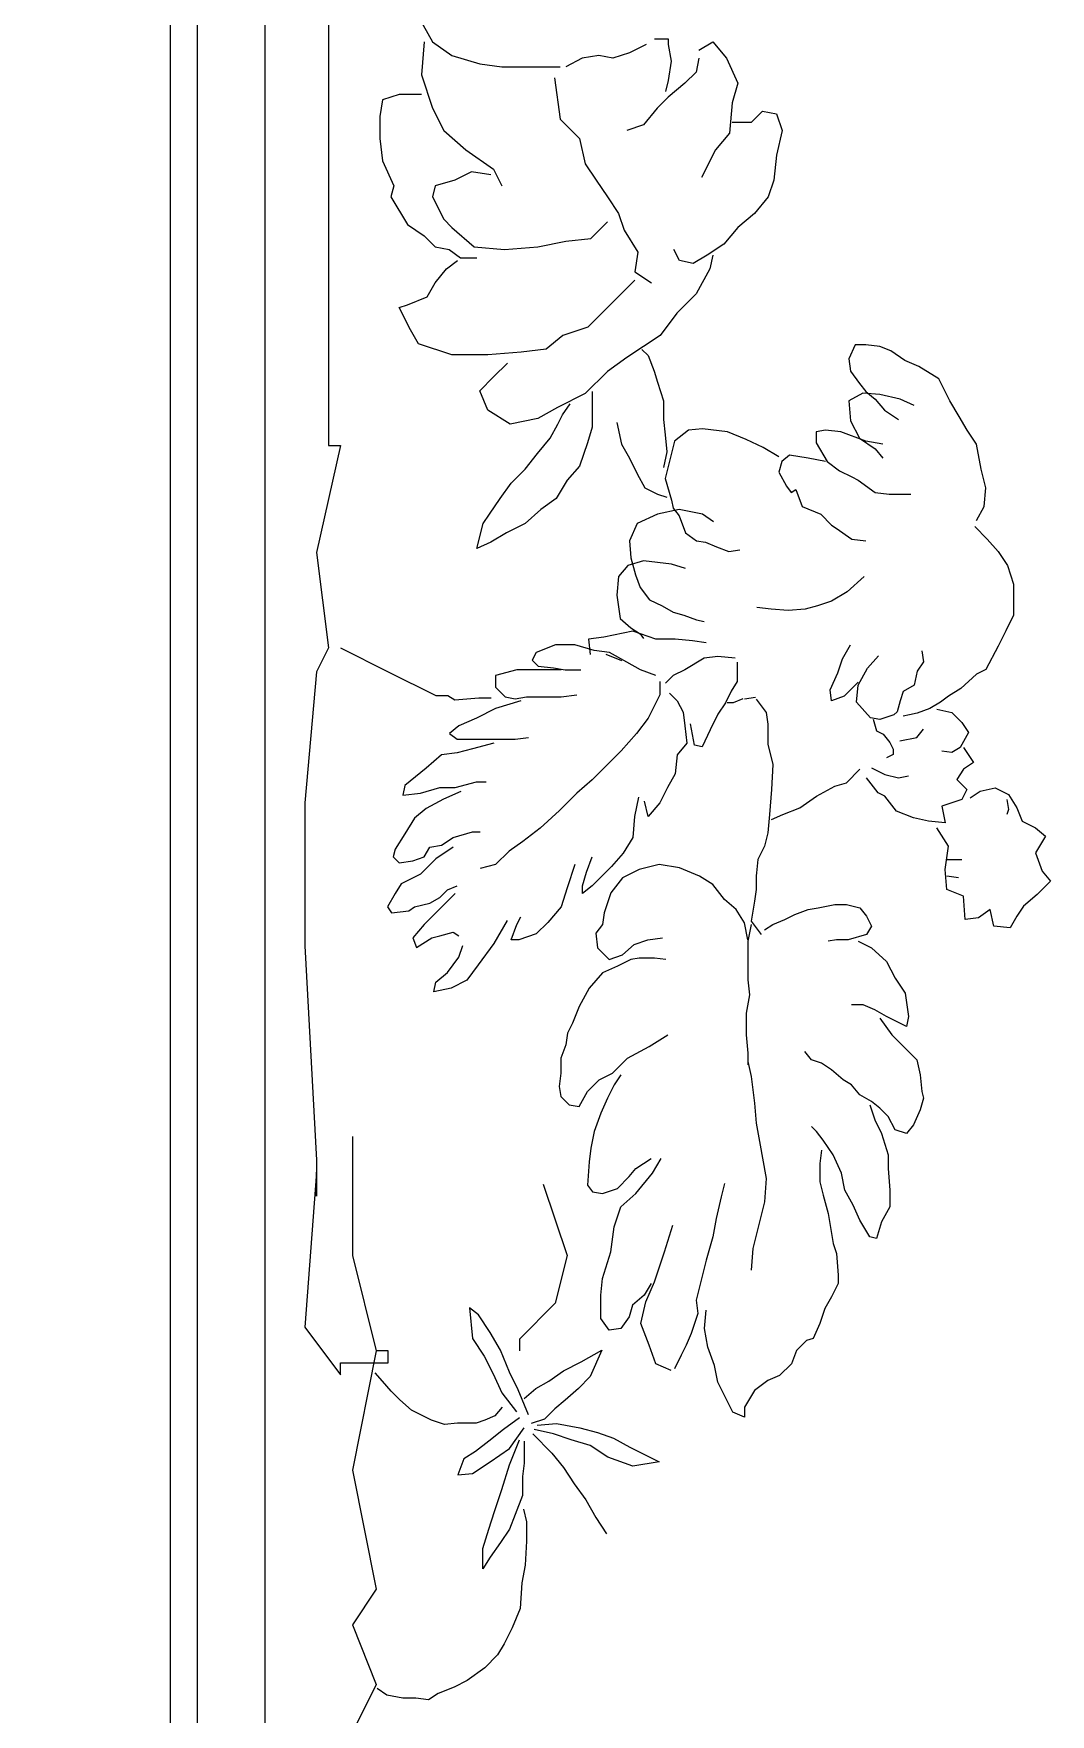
# Model space of a CAD drawing. Header units: millimetres. Extents: x 7687 to 15428, y -715 to 4028.
# Drawn here: x 9606.8 to 9682.3, y -111.1 to 13.8 of the extents above; entities that cross this region are included whole.
import ezdxf

# ---------------------------------------------------------------- set-up
doc = ezdxf.new("R2010")
doc.units = ezdxf.units.MM
doc.linetypes.add('CONTINUA', pattern=[0])
doc.layers.add('0-MOBIL', color=3, linetype='CONTINUA')

# ---------------------------------------------------------------- blocks, each defined once
blk = doc.blocks.new('fdgfff')
at = {"color": 67, "true_color": 0x727430}
for p, q in [((50512.623, 5720.7462), (50512.6298, 5720.7543)), ((50512.6298, 5720.7543), (50512.6433, 5720.7462)), ((50512.6433, 5720.7462), (50512.6582, 5720.7516)), ((50512.6582, 5720.7516), (50512.6663, 5720.7584)), ((50512.6663, 5720.7584), (50512.6771, 5720.7476)), ((50512.6176, 5720.7354), (50512.623, 5720.7462)), ((50512.6771, 5720.7476), (50512.6866, 5720.7367)), ((50512.6866, 5720.7367), (50512.6947, 5720.7313)), ((50512.3991, 5720.716), (50512.4104, 5720.7236)), ((50512.4104, 5720.7236), (50512.4255, 5720.7286)), ((50512.4255, 5720.7286), (50512.4369, 5720.7286)), ((50512.4369, 5720.7286), (50512.4507, 5720.7286)), ((50512.4507, 5720.7286), (50512.4633, 5720.7223)), ((50512.4633, 5720.7223), (50512.4759, 5720.716)), ((50512.5905, 5720.7137), (50512.5959, 5720.7245)), ((50512.5959, 5720.7245), (50512.6068, 5720.7313)), ((50512.6, 5720.7232), (50512.6081, 5720.7245)), ((50512.6068, 5720.7313), (50512.6176, 5720.7354)), ((50512.6081, 5720.7245), (50512.6122, 5720.7232)), ((50512.6947, 5720.7313), (50512.7042, 5720.7259)), ((50512.7042, 5720.7259), (50512.7028, 5720.7124)), ((50512.389, 5720.7072), (50512.3991, 5720.716)), ((50512.4759, 5720.716), (50512.4948, 5720.706)), ((50512.5932, 5720.7015), (50512.5905, 5720.7137)), ((50512.7028, 5720.7124), (50512.6893, 5720.7096)), ((50512.6893, 5720.7096), (50512.6961, 5720.7002)), ((50512.3121, 5720.6984), (50512.3008, 5720.6908)), ((50512.3323, 5720.7022), (50512.3121, 5720.6984)), ((50512.3474, 5720.706), (50512.3323, 5720.7022)), ((50512.3625, 5720.7047), (50512.3474, 5720.706)), ((50512.3739, 5720.6984), (50512.3625, 5720.7047)), ((50512.3789, 5720.6971), (50512.389, 5720.7072)), ((50512.4948, 5720.706), (50512.4986, 5720.6984)), ((50512.4986, 5720.6984), (50512.51, 5720.6858)), ((50512.558, 5720.688), (50512.5702, 5720.6961)), ((50512.5702, 5720.6961), (50512.5756, 5720.688)), ((50512.5986, 5720.6934), (50512.5932, 5720.7015)), ((50512.6961, 5720.7002), (50512.6974, 5720.6893)), ((50512.2895, 5720.6845), (50512.2769, 5720.677)), ((50512.3008, 5720.6908), (50512.2895, 5720.6845)), ((50512.51, 5720.6858), (50512.5163, 5720.6757)), ((50512.5296, 5720.6785), (50512.5377, 5720.6866)), ((50512.5377, 5720.6866), (50512.5459, 5720.692)), ((50512.5459, 5720.692), (50512.558, 5720.6853)), ((50512.558, 5720.6853), (50512.5621, 5720.6785)), ((50512.5756, 5720.688), (50512.5838, 5720.6826)), ((50512.5838, 5720.6826), (50512.5919, 5720.6907)), ((50512.5919, 5720.6907), (50512.6, 5720.6866)), ((50512.6, 5720.6866), (50512.6054, 5720.6704)), ((50512.6487, 5720.6812), (50512.6487, 5720.6866)), ((50512.6487, 5720.6744), (50512.6487, 5720.6812)), ((50512.6636, 5720.6839), (50512.6622, 5720.6744)), ((50512.6785, 5720.688), (50512.6731, 5720.6744)), ((50512.6974, 5720.6893), (50512.6785, 5720.688)), ((50512.2592, 5720.6681), (50512.2491, 5720.6517)), ((50512.2769, 5720.677), (50512.2592, 5720.6681)), ((50512.5163, 5720.6757), (50512.5213, 5720.6694)), ((50512.5213, 5720.6694), (50512.5263, 5720.6606)), ((50512.5269, 5720.6663), (50512.5296, 5720.6785)), ((50512.5621, 5720.6785), (50512.5608, 5720.6704)), ((50512.6054, 5720.6704), (50512.6189, 5720.6731)), ((50512.6189, 5720.6731), (50512.6176, 5720.6595)), ((50512.6379, 5720.6758), (50512.623, 5720.6663)), ((50512.6568, 5720.6731), (50512.6379, 5720.6758)), ((50512.6731, 5720.6744), (50512.6568, 5720.6731)), ((50512.4797, 5720.6543), (50512.4885, 5720.6555)), ((50512.4885, 5720.6555), (50512.4961, 5720.6505)), ((50512.5263, 5720.6606), (50512.5301, 5720.6505)), ((50512.5499, 5720.6501), (50512.5432, 5720.6555)), ((50512.6176, 5720.6595), (50512.6149, 5720.6474)), ((50512.8233, 5720.6528), (50512.8368, 5720.6541)), ((50512.8368, 5720.6541), (50512.8422, 5720.6555)), ((50512.8422, 5720.6555), (50512.8517, 5720.6528)), ((50512.2441, 5720.6404), (50512.2365, 5720.6291)), ((50512.2491, 5720.6517), (50512.2441, 5720.6404)), ((50512.2806, 5720.648), (50512.2756, 5720.6366)), ((50512.3525, 5720.6278), (50512.3525, 5720.6454)), ((50512.4961, 5720.6505), (50512.5074, 5720.648)), ((50512.5074, 5720.648), (50512.5125, 5720.6391)), ((50512.5301, 5720.6505), (50512.5314, 5720.6442)), ((50512.5314, 5720.6442), (50512.5326, 5720.6391)), ((50512.5526, 5720.6365), (50512.5499, 5720.6501)), ((50512.5824, 5720.6352), (50512.581, 5720.6433)), ((50512.6149, 5720.6474), (50512.6095, 5720.6338)), ((50512.7448, 5720.6325), (50512.757, 5720.6406)), ((50512.757, 5720.6406), (50512.7759, 5720.6433)), ((50512.7759, 5720.6433), (50512.784, 5720.6419)), ((50512.784, 5720.6419), (50512.7759, 5720.6257)), ((50512.7908, 5720.6298), (50512.8016, 5720.6406)), ((50512.8016, 5720.6406), (50512.8111, 5720.6501)), ((50512.8111, 5720.6501), (50512.8233, 5720.6528)), ((50512.8517, 5720.6528), (50512.8639, 5720.6474)), ((50512.8639, 5720.6474), (50512.8707, 5720.6419)), ((50512.8707, 5720.6419), (50512.8679, 5720.6325)), ((50512.2365, 5720.6291), (50512.2328, 5720.6202)), ((50512.2756, 5720.6366), (50512.2718, 5720.6202)), ((50512.2844, 5720.624), (50512.292, 5720.6354)), ((50512.3512, 5720.6164), (50512.3525, 5720.6278)), ((50512.5125, 5720.6391), (50512.52, 5720.6366)), ((50512.52, 5720.6366), (50512.5289, 5720.6341)), ((50512.5289, 5720.6341), (50512.5314, 5720.6316)), ((50512.5314, 5720.6316), (50512.5352, 5720.6202)), ((50512.5472, 5720.623), (50512.554, 5720.6284)), ((50512.554, 5720.6284), (50512.5594, 5720.6311)), ((50512.5594, 5720.6311), (50512.5635, 5720.6311)), ((50512.5635, 5720.6311), (50512.5662, 5720.6257)), ((50512.5797, 5720.6243), (50512.5824, 5720.6352)), ((50512.6095, 5720.6338), (50512.5973, 5720.6243)), ((50512.7313, 5720.6257), (50512.7448, 5720.6325)), ((50512.7773, 5720.6203), (50512.7908, 5720.6298)), ((50512.8571, 5720.627), (50512.8504, 5720.6203)), ((50512.8679, 5720.6325), (50512.8571, 5720.627)), ((50512.8707, 5720.6216), (50512.8882, 5720.627)), ((50512.8882, 5720.627), (50512.8991, 5720.627)), ((50512.8991, 5720.627), (50512.9167, 5720.6284)), ((50512.9167, 5720.6284), (50512.9302, 5720.6284)), ((50512.9302, 5720.6284), (50512.9424, 5720.6216)), ((50512.2328, 5720.6202), (50512.2315, 5720.6089)), ((50512.2693, 5720.6089), (50512.2756, 5720.6164)), ((50512.2718, 5720.6202), (50512.2706, 5720.6064)), ((50512.2756, 5720.6164), (50512.2844, 5720.624)), ((50512.3071, 5720.6038), (50512.3159, 5720.6164)), ((50512.3121, 5720.6227), (50512.3096, 5720.6089)), ((50512.3159, 5720.6164), (50512.3235, 5720.6227)), ((50512.3411, 5720.6026), (50512.3512, 5720.6164)), ((50512.4936, 5720.6101), (50512.4835, 5720.619)), ((50512.5352, 5720.6202), (50512.5339, 5720.6127)), ((50512.535, 5720.6149), (50512.5445, 5720.6176)), ((50512.5445, 5720.6176), (50512.5472, 5720.623)), ((50512.5743, 5720.6135), (50512.5797, 5720.6243)), ((50512.5946, 5720.6189), (50512.5824, 5720.6094)), ((50512.5973, 5720.6243), (50512.5946, 5720.6189)), ((50512.6947, 5720.6094), (50512.7028, 5720.6135)), ((50512.7028, 5720.6135), (50512.7096, 5720.6094)), ((50512.715, 5720.6027), (50512.7204, 5720.6135)), ((50512.7204, 5720.6135), (50512.7313, 5720.6257)), ((50512.7705, 5720.6162), (50512.7664, 5720.6067)), ((50512.7759, 5720.6257), (50512.7705, 5720.6162)), ((50512.8449, 5720.6135), (50512.8395, 5720.604)), ((50512.8504, 5720.6203), (50512.8449, 5720.6135)), ((50512.8476, 5720.6121), (50512.8598, 5720.6162)), ((50512.8598, 5720.6162), (50512.8707, 5720.6216)), ((50512.9424, 5720.6216), (50512.9559, 5720.6176)), ((50512.9559, 5720.6176), (50512.9546, 5720.6121)), ((50512.2315, 5720.6089), (50512.2315, 5720.6001)), ((50512.2315, 5720.6001), (50512.2428, 5720.595)), ((50512.2529, 5720.5963), (50512.263, 5720.6038)), ((50512.263, 5720.6038), (50512.2693, 5720.6089)), ((50512.2706, 5720.6064), (50512.2769, 5720.595)), ((50512.2932, 5720.5963), (50512.3071, 5720.6038)), ((50512.3096, 5720.6089), (50512.3021, 5720.5887)), ((50512.3386, 5720.5975), (50512.3411, 5720.6026)), ((50512.389, 5720.5975), (50512.3903, 5720.6089)), ((50512.4192, 5720.6076), (50512.4318, 5720.5938)), ((50512.5074, 5720.6026), (50512.4936, 5720.6101)), ((50512.5049, 5720.6026), (50512.5163, 5720.5912)), ((50512.5213, 5720.6013), (50512.5074, 5720.6026)), ((50512.5339, 5720.6127), (50512.5213, 5720.6013)), ((50512.5865, 5720.5932), (50512.5756, 5720.604)), ((50512.6853, 5720.5932), (50512.688, 5720.604)), ((50512.688, 5720.604), (50512.6947, 5720.6094)), ((50512.7096, 5720.6094), (50512.7137, 5720.5945)), ((50512.7664, 5720.6067), (50512.7664, 5720.5973)), ((50512.8395, 5720.604), (50512.8314, 5720.5973)), ((50512.941, 5720.604), (50512.9288, 5720.5986)), ((50512.9546, 5720.6121), (50512.941, 5720.604)), ((50512.2428, 5720.595), (50512.2529, 5720.5963)), ((50512.2769, 5720.595), (50512.2932, 5720.5963)), ((50512.3021, 5720.5887), (50512.3008, 5720.5761)), ((50512.326, 5720.5774), (50512.3336, 5720.5874)), ((50512.3336, 5720.5874), (50512.3386, 5720.5975)), ((50512.3802, 5720.5849), (50512.389, 5720.5975)), ((50512.4318, 5720.5938), (50512.4394, 5720.5811)), ((50512.486, 5720.59), (50512.4747, 5720.5963)), ((50512.4974, 5720.5862), (50512.486, 5720.59)), ((50512.5112, 5720.5799), (50512.4974, 5720.5862)), ((50512.5163, 5720.5912), (50512.52, 5720.5811)), ((50512.5892, 5720.5837), (50512.5865, 5720.5932)), ((50512.6853, 5720.5837), (50512.6853, 5720.5932)), ((50512.7137, 5720.5945), (50512.7137, 5720.5851)), ((50512.8273, 5720.5905), (50512.8192, 5720.581)), ((50512.8314, 5720.5973), (50512.8273, 5720.5905)), ((50512.9031, 5720.5891), (50512.8882, 5720.5824)), ((50512.9167, 5720.5918), (50512.9031, 5720.5891)), ((50512.9288, 5720.5986), (50512.9167, 5720.5918)), ((50512.9681, 5720.5851), (50512.9857, 5720.5864)), ((50512.9857, 5720.5864), (50512.9924, 5720.5864)), ((50512.9924, 5720.5864), (50513.0033, 5720.581)), ((50512.3008, 5720.5761), (50512.3021, 5720.5685)), ((50512.3109, 5720.5685), (50512.326, 5720.5774)), ((50512.326, 5720.5761), (50512.3235, 5720.5622)), ((50512.3625, 5720.5572), (50512.3688, 5720.5723)), ((50512.3688, 5720.5723), (50512.3777, 5720.5811)), ((50512.3777, 5720.5811), (50512.3802, 5720.5849)), ((50512.4394, 5720.5811), (50512.4432, 5720.5698)), ((50512.52, 5720.5811), (50512.5112, 5720.5799)), ((50512.5973, 5720.5688), (50512.5892, 5720.5837)), ((50512.688, 5720.5702), (50512.6853, 5720.5837)), ((50512.7137, 5720.5851), (50512.715, 5720.5783)), ((50512.8138, 5720.5729), (50512.8111, 5720.5648)), ((50512.8192, 5720.581), (50512.8138, 5720.5729)), ((50512.8761, 5720.5742), (50512.8693, 5720.5688)), ((50512.8882, 5720.5824), (50512.8761, 5720.5742)), ((50512.8842, 5720.5729), (50512.895, 5720.5715)), ((50512.9099, 5720.5715), (50512.9207, 5720.5742)), ((50512.9207, 5720.5742), (50512.9356, 5720.5783)), ((50512.9356, 5720.5783), (50512.96, 5720.5824)), ((50512.96, 5720.5824), (50512.9681, 5720.5851)), ((50513.0033, 5720.581), (50513.0127, 5720.5756)), ((50513.0127, 5720.5756), (50513.0249, 5720.5715)), ((50512.3021, 5720.5685), (50512.3109, 5720.5685)), ((50512.3235, 5720.5622), (50512.321, 5720.5471)), ((50512.4432, 5720.5698), (50512.4457, 5720.5597)), ((50512.4457, 5720.5597), (50512.447, 5720.5458)), ((50512.6068, 5720.5553), (50512.5973, 5720.5688)), ((50512.6893, 5720.562), (50512.688, 5720.5702)), ((50512.6934, 5720.5512), (50512.6893, 5720.562)), ((50512.8111, 5720.5648), (50512.8043, 5720.5593)), ((50512.8693, 5720.5688), (50512.8652, 5720.5648)), ((50512.895, 5720.5715), (50512.9099, 5720.5715)), ((50513.0249, 5720.5715), (50513.0371, 5720.5661)), ((50513.0371, 5720.5661), (50513.0385, 5720.5607)), ((50513.0385, 5720.5607), (50513.0466, 5720.5526)), ((50512.321, 5720.5471), (50512.326, 5720.5408)), ((50512.3462, 5720.5446), (50512.3512, 5720.5484)), ((50512.3487, 5720.5521), (50512.3625, 5720.5572)), ((50512.3512, 5720.5484), (50512.3487, 5720.5521)), ((50512.447, 5720.5458), (50512.4457, 5720.532)), ((50512.6122, 5720.5417), (50512.6068, 5720.5553)), ((50512.6974, 5720.5431), (50512.6934, 5720.5512)), ((50513.0466, 5720.5526), (50513.0574, 5720.5485)), ((50513.0574, 5720.5485), (50513.0669, 5720.539)), ((50512.042, 5720.5252), (50512.0442, 5720.5365)), ((50512.0442, 5720.5365), (50512.0577, 5720.541)), ((50512.0577, 5720.541), (50512.0779, 5720.5365)), ((50512.0779, 5720.5365), (50512.0981, 5720.5342)), ((50512.0981, 5720.5342), (50512.1116, 5720.5297)), ((50512.3222, 5720.5383), (50512.3147, 5720.5257)), ((50512.326, 5720.5408), (50512.3348, 5720.5383)), ((50512.3348, 5720.5383), (50512.3462, 5720.5446)), ((50512.4457, 5720.532), (50512.4444, 5720.5206)), ((50512.5553, 5720.5295), (50512.5716, 5720.5336)), ((50512.5716, 5720.5336), (50512.5919, 5720.5323)), ((50512.5919, 5720.5323), (50512.6122, 5720.5309)), ((50512.6162, 5720.5323), (50512.6122, 5720.5417)), ((50512.7015, 5720.5336), (50512.6974, 5720.5431)), ((50512.7056, 5720.5268), (50512.7015, 5720.5336)), ((50513.0669, 5720.539), (50513.0709, 5720.5295)), ((50512.051, 5720.5162), (50512.042, 5720.5252)), ((50512.1116, 5720.5297), (50512.1251, 5720.5185)), ((50512.1251, 5720.5185), (50512.1363, 5720.505)), ((50512.3147, 5720.5257), (50512.3084, 5720.5118)), ((50512.5175, 5720.5194), (50512.5188, 5720.5105)), ((50512.5188, 5720.5201), (50512.5296, 5720.5282)), ((50512.5296, 5720.5282), (50512.5391, 5720.5295)), ((50512.5391, 5720.5295), (50512.5553, 5720.5295)), ((50512.6122, 5720.5309), (50512.6271, 5720.5295)), ((50512.6271, 5720.5295), (50512.6379, 5720.5268)), ((50512.6379, 5720.5268), (50512.6487, 5720.5214)), ((50512.6487, 5720.5214), (50512.6622, 5720.5201)), ((50512.6609, 5720.5201), (50512.6731, 5720.5201)), ((50512.6731, 5720.5201), (50512.6825, 5720.5187)), ((50512.6825, 5720.5187), (50512.6988, 5720.516)), ((50512.6988, 5720.516), (50512.7096, 5720.5241)), ((50512.8246, 5720.516), (50512.8463, 5720.5187)), ((50512.8463, 5720.5187), (50512.8625, 5720.5201)), ((50512.8625, 5720.5201), (50512.8774, 5720.5228)), ((50512.8774, 5720.5228), (50512.9072, 5720.5282)), ((50512.9072, 5720.5282), (50512.9261, 5720.5268)), ((50512.9261, 5720.5268), (50512.964, 5720.5174)), ((50513.0709, 5720.5295), (50513.0791, 5720.5187)), ((50513.0791, 5720.5187), (50513.0926, 5720.5106)), ((50511.9993, 5720.496), (50512.0195, 5720.505)), ((50512.0195, 5720.505), (50512.0353, 5720.5005)), ((50512.051, 5720.5005), (50512.051, 5720.5162)), ((50512.1363, 5720.505), (50512.1498, 5720.4938)), ((50512.3084, 5720.5118), (50512.3021, 5720.4967)), ((50512.3991, 5720.4979), (50512.3978, 5720.5068)), ((50512.4887, 5720.5045), (50512.495, 5720.5045)), ((50512.495, 5720.5045), (50512.5044, 5720.5045)), ((50512.5044, 5720.5045), (50512.5122, 5720.4998)), ((50512.5184, 5720.5091), (50512.5216, 5720.5013)), ((50512.7001, 5720.5106), (50512.6893, 5720.5038)), ((50512.7137, 5720.5133), (50512.7001, 5720.5106)), ((50512.7015, 5720.516), (50512.715, 5720.5133)), ((50512.715, 5720.5133), (50512.7299, 5720.5133)), ((50512.7299, 5720.5133), (50512.7462, 5720.5133)), ((50512.7462, 5720.5133), (50512.7583, 5720.5147)), ((50512.7583, 5720.5147), (50512.7732, 5720.5119)), ((50512.7732, 5720.5119), (50512.7908, 5720.5119)), ((50512.7908, 5720.5119), (50512.8057, 5720.5133)), ((50512.8057, 5720.5133), (50512.8152, 5720.5133)), ((50512.8125, 5720.5133), (50512.8246, 5720.516)), ((50512.964, 5720.5174), (50512.9816, 5720.516)), ((50513.0926, 5720.5106), (50513.1007, 5720.5106)), ((50513.1007, 5720.5106), (50513.0967, 5720.5011)), ((50511.9858, 5720.4848), (50511.9993, 5720.496)), ((50512.0353, 5720.5005), (50512.06, 5720.4983)), ((50512.06, 5720.4983), (50512.0734, 5720.487)), ((50512.1498, 5720.4938), (50512.1588, 5720.4803)), ((50512.3021, 5720.4967), (50512.2995, 5720.4765)), ((50512.3953, 5720.4879), (50512.3991, 5720.4979)), ((50512.4856, 5720.5029), (50512.4841, 5720.4888)), ((50512.5122, 5720.4998), (50512.5216, 5720.4951)), ((50512.5216, 5720.5013), (50512.5216, 5720.4966)), ((50512.5216, 5720.4951), (50512.5309, 5720.4888)), ((50512.6812, 5720.4943), (50512.669, 5720.4849)), ((50512.6893, 5720.5038), (50512.6812, 5720.4943)), ((50512.9113, 5720.4943), (50512.9221, 5720.4916)), ((50512.9221, 5720.4916), (50512.9397, 5720.4876)), ((50513.0858, 5720.4957), (50513.0723, 5720.4889)), ((50513.0967, 5720.5011), (50513.0858, 5720.4957)), ((50511.9926, 5720.4735), (50511.9858, 5720.4848)), ((50512.0734, 5720.487), (50512.0959, 5720.4758)), ((50512.1588, 5720.4848), (50512.17, 5720.4825)), ((50512.1588, 5720.4803), (50512.1655, 5720.469)), ((50512.17, 5720.4825), (50512.1902, 5720.4713)), ((50512.3751, 5720.4853), (50512.3688, 5720.4765)), ((50512.3903, 5720.4715), (50512.3915, 5720.479)), ((50512.3915, 5720.479), (50512.3953, 5720.4879)), ((50512.4545, 5720.4715), (50512.4558, 5720.4778)), ((50512.4731, 5720.4794), (50512.4716, 5720.4685)), ((50512.4841, 5720.4888), (50512.4856, 5720.4779)), ((50512.4856, 5720.4779), (50512.495, 5720.4622)), ((50512.5309, 5720.4888), (50512.5435, 5720.4826)), ((50512.5435, 5720.4826), (50512.5575, 5720.4763)), ((50512.669, 5720.4849), (50512.6622, 5720.474)), ((50512.9397, 5720.4876), (50512.9546, 5720.4849)), ((50512.9546, 5720.4849), (50512.9735, 5720.4794)), ((50512.9735, 5720.4794), (50512.9897, 5720.4754)), ((50513.029, 5720.4781), (50513.0141, 5720.4794)), ((50513.0439, 5720.4808), (50513.029, 5720.4781)), ((50513.0588, 5720.4862), (50513.0439, 5720.4808)), ((50513.0723, 5720.4889), (50513.0588, 5720.4862)), ((50511.9993, 5720.4735), (50512.0105, 5720.4713)), ((50512.0105, 5720.4713), (50512.0195, 5720.4623)), ((50512.1655, 5720.469), (50512.1633, 5720.4578)), ((50512.1902, 5720.4713), (50512.2059, 5720.4556)), ((50512.2995, 5720.4765), (50512.3008, 5720.4652)), ((50512.3008, 5720.4652), (50512.3096, 5720.4538)), ((50512.3688, 5720.4765), (50512.3651, 5720.4576)), ((50512.384, 5720.4626), (50512.3903, 5720.4715)), ((50512.4507, 5720.4614), (50512.4545, 5720.4715)), ((50512.4716, 5720.4685), (50512.47, 5720.4544)), ((50512.556, 5720.47), (50512.5388, 5720.4669)), ((50512.5403, 5720.4622), (50512.5544, 5720.4638)), ((50512.5544, 5720.4638), (50512.5638, 5720.456)), ((50512.5575, 5720.4763), (50512.556, 5720.47)), ((50512.6622, 5720.474), (50512.6555, 5720.4578)), ((50512.9897, 5720.4754), (50513.006, 5720.4713)), ((50513.006, 5720.4713), (50513.0168, 5720.4727)), ((50513.0168, 5720.4727), (50513.033, 5720.4673)), ((50513.033, 5720.4673), (50513.0425, 5720.4632)), ((50513.0425, 5720.4632), (50513.0506, 5720.4591)), ((50511.9881, 5720.4488), (50512.0016, 5720.4511)), ((50512.0016, 5720.4511), (50512.0173, 5720.4488)), ((50512.0195, 5720.4623), (50512.0308, 5720.4488)), ((50512.1633, 5720.4578), (50512.1543, 5720.4533)), ((50512.2059, 5720.4556), (50512.2239, 5720.4421)), ((50512.3096, 5720.4538), (50512.3247, 5720.45)), ((50512.3247, 5720.45), (50512.3399, 5720.4462)), ((50512.3399, 5720.4462), (50512.3575, 5720.4513)), ((50512.3575, 5720.4513), (50512.3638, 5720.4526)), ((50512.3638, 5720.4526), (50512.3701, 5720.4576)), ((50512.3651, 5720.4576), (50512.3688, 5720.4399)), ((50512.3701, 5720.4576), (50512.384, 5720.4626)), ((50512.4092, 5720.4513), (50512.4066, 5720.4286)), ((50512.4129, 5720.4626), (50512.4092, 5720.4513)), ((50512.4432, 5720.4437), (50512.4482, 5720.4526)), ((50512.4482, 5720.4526), (50512.4507, 5720.4614)), ((50512.47, 5720.4544), (50512.47, 5720.4388)), ((50512.495, 5720.4622), (50512.4997, 5720.4528)), ((50512.4997, 5720.4528), (50512.5059, 5720.4466)), ((50512.5138, 5720.4497), (50512.52, 5720.456)), ((50512.52, 5720.456), (50512.5294, 5720.4607)), ((50512.5294, 5720.4607), (50512.5403, 5720.4622)), ((50512.5638, 5720.456), (50512.5794, 5720.4544)), ((50512.5794, 5720.4544), (50512.5903, 5720.4481)), ((50512.6555, 5720.4578), (50512.6528, 5720.4415)), ((50512.9667, 5720.4456), (50512.9451, 5720.4524)), ((50513.0506, 5720.4591), (50513.0615, 5720.4537)), ((50513.0628, 5720.451), (50513.0574, 5720.4388)), ((50511.9836, 5720.4488), (50511.9881, 5720.4488)), ((50511.9836, 5720.4376), (50511.9836, 5720.4488)), ((50512.0173, 5720.4488), (50512.0263, 5720.4466)), ((50512.0308, 5720.4488), (50512.0397, 5720.4398)), ((50512.0397, 5720.4398), (50512.0532, 5720.4286)), ((50512.2239, 5720.4421), (50512.2419, 5720.4151)), ((50512.2403, 5720.4324), (50512.2529, 5720.4374)), ((50512.2529, 5720.4374), (50512.2617, 5720.4399)), ((50512.2617, 5720.4399), (50512.2769, 5720.445)), ((50512.2769, 5720.445), (50512.292, 5720.445)), ((50512.292, 5720.445), (50512.3046, 5720.4462)), ((50512.3046, 5720.4462), (50512.3184, 5720.4475)), ((50512.3184, 5720.4475), (50512.331, 5720.445)), ((50512.3474, 5720.4299), (50512.3512, 5720.4374)), ((50512.3512, 5720.4374), (50512.3525, 5720.4399)), ((50512.3525, 5720.4399), (50512.355, 5720.4475)), ((50512.3688, 5720.4399), (50512.3764, 5720.4236)), ((50512.4381, 5720.4336), (50512.4432, 5720.4437)), ((50512.47, 5720.4388), (50512.4637, 5720.42)), ((50512.4997, 5720.4388), (50512.495, 5720.4262)), ((50512.5044, 5720.4419), (50512.5153, 5720.4419)), ((50512.5153, 5720.4419), (50512.5341, 5720.4325)), ((50512.5903, 5720.4481), (50512.6028, 5720.4419)), ((50512.6028, 5720.4419), (50512.6138, 5720.4325)), ((50512.6528, 5720.4415), (50512.6568, 5720.4253)), ((50512.7137, 5720.4321), (50512.7123, 5720.4442)), ((50512.7299, 5720.4469), (50512.7286, 5720.4375)), ((50512.7286, 5720.4375), (50512.7286, 5720.4253)), ((50512.8003, 5720.4334), (50512.7908, 5720.4483)), ((50512.9031, 5720.4361), (50512.891, 5720.4429)), ((50512.9194, 5720.4226), (50512.9031, 5720.4361)), ((50512.9911, 5720.4375), (50512.9667, 5720.4456)), ((50513.0073, 5720.4307), (50512.9911, 5720.4375)), ((50513.0574, 5720.4388), (50513.0425, 5720.4334)), ((50513.1309, 5720.4295), (50513.1369, 5720.4414)), ((50513.1369, 5720.4414), (50513.1405, 5720.42)), ((50511.9881, 5720.4308), (50511.9948, 5720.4174)), ((50512.0532, 5720.4286), (50512.0577, 5720.4151)), ((50512.1386, 5720.4129), (50512.1565, 5720.4241)), ((50512.1565, 5720.4241), (50512.1723, 5720.4218)), ((50512.1723, 5720.4218), (50512.1812, 5720.4353)), ((50512.2353, 5720.4273), (50512.2403, 5720.4324)), ((50512.3235, 5720.4173), (50512.3361, 5720.4236)), ((50512.3361, 5720.4236), (50512.3474, 5720.4299)), ((50512.3764, 5720.4236), (50512.3903, 5720.4173)), ((50512.4041, 5720.4185), (50512.418, 5720.4223)), ((50512.4066, 5720.4286), (50512.4104, 5720.416)), ((50512.418, 5720.4223), (50512.4281, 5720.4261)), ((50512.4281, 5720.4261), (50512.4381, 5720.4336)), ((50512.4608, 5720.4185), (50512.4659, 5720.4261)), ((50512.4659, 5720.4261), (50512.4696, 5720.4286)), ((50512.495, 5720.4262), (50512.4887, 5720.4153)), ((50512.5341, 5720.4325), (50512.5466, 5720.4231)), ((50512.5466, 5720.4231), (50512.5606, 5720.4106)), ((50512.5982, 5720.4247), (50512.6138, 5720.4215)), ((50512.6138, 5720.4325), (50512.6013, 5720.4294)), ((50512.6568, 5720.4253), (50512.6636, 5720.4117)), ((50512.7177, 5720.4212), (50512.7137, 5720.4321)), ((50512.7286, 5720.4253), (50512.7299, 5720.4185)), ((50512.8098, 5720.4158), (50512.8003, 5720.4334)), ((50512.8991, 5720.4226), (50512.891, 5720.4348)), ((50512.9058, 5720.4172), (50512.8991, 5720.4226)), ((50512.9302, 5720.4104), (50512.9194, 5720.4226)), ((50512.9924, 5720.4348), (50513.0019, 5720.4293)), ((50513.0019, 5720.4293), (50513.01, 5720.4199)), ((50513.0249, 5720.4266), (50513.0073, 5720.4307)), ((50513.0425, 5720.4334), (50513.0249, 5720.4266)), ((50513.125, 5720.4176), (50513.1309, 5720.4295)), ((50511.9948, 5720.4174), (50511.9993, 5720.4039)), ((50512.1251, 5720.4084), (50512.1386, 5720.4129)), ((50512.179, 5720.4218), (50512.1947, 5720.4061)), ((50512.2419, 5720.4151), (50512.2531, 5720.3994)), ((50512.2945, 5720.4072), (50512.3121, 5720.4109)), ((50512.3121, 5720.4109), (50512.3235, 5720.4173)), ((50512.3903, 5720.4173), (50512.4041, 5720.4185)), ((50512.4104, 5720.416), (50512.4192, 5720.4084)), ((50512.4344, 5720.4072), (50512.4533, 5720.4097)), ((50512.4533, 5720.4097), (50512.4608, 5720.4185)), ((50512.4637, 5720.42), (50512.4684, 5720.3965)), ((50512.4887, 5720.4153), (50512.4809, 5720.4012)), ((50512.4822, 5720.3983), (50512.4873, 5720.4109)), ((50512.5606, 5720.4106), (50512.5731, 5720.3981)), ((50512.6138, 5720.4215), (50512.631, 5720.42)), ((50512.631, 5720.42), (50512.6435, 5720.4122)), ((50512.6435, 5720.4122), (50512.6544, 5720.4028)), ((50512.6636, 5720.4117), (50512.6758, 5720.4023)), ((50512.7259, 5720.4117), (50512.7177, 5720.4212)), ((50512.7299, 5720.4009), (50512.7259, 5720.4117)), ((50512.7299, 5720.4185), (50512.7353, 5720.4077)), ((50512.8219, 5720.4036), (50512.8098, 5720.4158)), ((50512.8233, 5720.4104), (50512.8314, 5720.405)), ((50512.9153, 5720.4077), (50512.9058, 5720.4172)), ((50512.9464, 5720.405), (50512.9302, 5720.4104)), ((50513.01, 5720.4199), (50513.0195, 5720.4172)), ((50513.0195, 5720.4172), (50513.029, 5720.4104)), ((50513.029, 5720.4104), (50513.0303, 5720.4009)), ((50513.1179, 5720.4045), (50513.125, 5720.4176)), ((50513.1405, 5720.42), (50513.1333, 5720.3997)), ((50511.9993, 5720.4039), (50511.9971, 5720.3926)), ((50512.0981, 5720.3904), (50512.1116, 5720.3994)), ((50512.1116, 5720.3994), (50512.1251, 5720.4084)), ((50512.1453, 5720.3859), (50512.1318, 5720.3994)), ((50512.1947, 5720.4061), (50512.2172, 5720.3836)), ((50512.2531, 5720.3994), (50512.2711, 5720.3814)), ((50512.4192, 5720.4084), (50512.4344, 5720.4072)), ((50512.4684, 5720.3965), (50512.47, 5720.384)), ((50512.4809, 5720.4012), (50512.4794, 5720.3887)), ((50512.5731, 5720.3981), (50512.5841, 5720.3871)), ((50512.6544, 5720.4028), (50512.6622, 5720.395)), ((50512.6622, 5720.395), (50512.6701, 5720.3871)), ((50512.6758, 5720.4023), (50512.692, 5720.3968)), ((50512.692, 5720.3968), (50512.7015, 5720.3955)), ((50512.7015, 5720.3955), (50512.7083, 5720.3901)), ((50512.7204, 5720.3914), (50512.7299, 5720.4009)), ((50512.7353, 5720.4077), (50512.7407, 5720.3955)), ((50512.7407, 5720.3955), (50512.7529, 5720.3847)), ((50512.8273, 5720.3928), (50512.8219, 5720.4036)), ((50512.8314, 5720.405), (50512.8422, 5720.3996)), ((50512.8422, 5720.3996), (50512.8544, 5720.3941)), ((50512.9194, 5720.3955), (50512.9153, 5720.4077)), ((50512.918, 5720.3874), (50512.9194, 5720.3955)), ((50512.9667, 5720.4023), (50512.9464, 5720.405)), ((50512.9884, 5720.3955), (50512.9667, 5720.4023)), ((50513.0019, 5720.3941), (50512.9884, 5720.3955)), ((50513.0303, 5720.4009), (50513.0209, 5720.3941)), ((50513.0465, 5720.395), (50513.0679, 5720.3855)), ((50513.056, 5720.3783), (50513.0465, 5720.395)), ((50513.1131, 5720.3914), (50513.1179, 5720.4045)), ((50513.1333, 5720.3997), (50513.1238, 5720.3855)), ((50513.1821, 5720.3902), (50513.1952, 5720.3986)), ((50511.9971, 5720.3926), (50511.9993, 5720.3791)), ((50512.0644, 5720.3769), (50512.0847, 5720.3814)), ((50512.0847, 5720.3814), (50512.0981, 5720.3904)), ((50512.1475, 5720.3657), (50512.1453, 5720.3859)), ((50512.2172, 5720.3836), (50512.2239, 5720.3634)), ((50512.2693, 5720.387), (50512.2832, 5720.387)), ((50512.2711, 5720.3814), (50512.2823, 5720.3589)), ((50512.2832, 5720.387), (50512.2983, 5720.387)), ((50512.2983, 5720.387), (50512.3109, 5720.3832)), ((50512.3109, 5720.3832), (50512.3298, 5720.3769)), ((50512.47, 5720.384), (50512.4825, 5720.3856)), ((50512.4794, 5720.3887), (50512.4747, 5720.3731)), ((50512.5841, 5720.3871), (50512.595, 5720.3746)), ((50512.6591, 5720.3824), (50512.6466, 5720.3871)), ((50512.6701, 5720.3793), (50512.6591, 5720.3824)), ((50512.6701, 5720.3871), (50512.6763, 5720.3793)), ((50512.7083, 5720.3901), (50512.7204, 5720.3914)), ((50512.7529, 5720.3847), (50512.7678, 5720.3765)), ((50512.8368, 5720.3833), (50512.8273, 5720.3928)), ((50512.849, 5720.3765), (50512.8368, 5720.3833)), ((50512.8544, 5720.3941), (50512.8693, 5720.3887)), ((50512.8693, 5720.3887), (50512.8828, 5720.386)), ((50512.8828, 5720.386), (50512.8937, 5720.3847)), ((50512.8937, 5720.3847), (50512.9126, 5720.3833)), ((50512.9126, 5720.3833), (50512.918, 5720.3874)), ((50513.0209, 5720.3941), (50513.0019, 5720.3941)), ((50513.0679, 5720.3855), (50513.0774, 5720.3759)), ((50513.1095, 5720.3771), (50513.1131, 5720.3914)), ((50513.1238, 5720.3855), (50513.119, 5720.37)), ((50513.1547, 5720.3724), (50513.1678, 5720.3819)), ((50513.1678, 5720.3819), (50513.1821, 5720.3902)), ((50511.9993, 5720.3791), (50512.0061, 5720.3657)), ((50512.0487, 5720.3612), (50512.0644, 5720.3769)), ((50512.2882, 5720.363), (50512.2794, 5720.3693)), ((50512.3298, 5720.3769), (50512.3411, 5720.3668)), ((50512.4747, 5720.3731), (50512.4747, 5720.3574)), ((50512.495, 5720.3652), (50512.495, 5720.3778)), ((50512.5169, 5720.3621), (50512.5153, 5720.3746)), ((50512.595, 5720.3746), (50512.6091, 5720.3605)), ((50512.6529, 5720.3731), (50512.6716, 5720.3668)), ((50512.6763, 5720.3793), (50512.6701, 5720.3793)), ((50512.7678, 5720.3765), (50512.7746, 5720.3738)), ((50512.7746, 5720.3738), (50512.7813, 5720.3711)), ((50512.7813, 5720.3711), (50512.7895, 5720.3671)), ((50512.8409, 5720.3616), (50512.8476, 5720.3684)), ((50512.8476, 5720.3684), (50512.849, 5720.3765)), ((50513.0631, 5720.364), (50513.056, 5720.3783)), ((50513.0774, 5720.3759), (50513.0869, 5720.3652)), ((50513.106, 5720.3581), (50513.1095, 5720.3771)), ((50513.119, 5720.37), (50513.1143, 5720.3557)), ((50513.1416, 5720.364), (50513.1547, 5720.3724)), ((50512.0061, 5720.3432), (50512.0061, 5720.3612)), ((50512.015, 5720.3567), (50512.0487, 5720.3612)), ((50512.152, 5720.3432), (50512.1475, 5720.3657)), ((50512.2239, 5720.3634), (50512.2351, 5720.3499)), ((50512.2823, 5720.3589), (50512.2913, 5720.3432)), ((50512.2958, 5720.3593), (50512.2882, 5720.363)), ((50512.3071, 5720.353), (50512.2958, 5720.3593)), ((50512.3411, 5720.3668), (50512.3562, 5720.358)), ((50512.3562, 5720.358), (50512.3651, 5720.3454)), ((50512.4747, 5720.3574), (50512.4809, 5720.3418)), ((50512.4919, 5720.3433), (50512.4934, 5720.3559)), ((50512.4934, 5720.3559), (50512.495, 5720.3652)), ((50512.495, 5720.3621), (50512.495, 5720.3402)), ((50512.5169, 5720.359), (50512.5169, 5720.3621)), ((50512.5169, 5720.334), (50512.5169, 5720.359)), ((50512.6091, 5720.3605), (50512.6232, 5720.3449)), ((50512.6716, 5720.3668), (50512.6872, 5720.3621)), ((50512.6872, 5720.3621), (50512.6998, 5720.3512)), ((50512.7895, 5720.3671), (50512.7989, 5720.3657)), ((50512.7989, 5720.3657), (50512.8098, 5720.3616)), ((50512.8098, 5720.3616), (50512.8219, 5720.3616)), ((50512.8219, 5720.3616), (50512.8328, 5720.3603)), ((50512.8328, 5720.3603), (50512.8409, 5720.3616)), ((50512.9118, 5720.3475), (50512.9698, 5720.3668)), ((50512.9698, 5720.3668), (50513.0084, 5720.3572)), ((50513.0084, 5720.3572), (50513.0374, 5720.3282)), ((50513.0715, 5720.3521), (50513.0631, 5720.364)), ((50513.0869, 5720.3652), (50513.0941, 5720.3569)), ((50513.0941, 5720.3569), (50513.1024, 5720.3485)), ((50513.1071, 5720.3426), (50513.106, 5720.3581)), ((50513.1143, 5720.3557), (50513.1107, 5720.3402)), ((50513.1143, 5720.339), (50513.1298, 5720.3545)), ((50513.1298, 5720.3545), (50513.1416, 5720.364)), ((50512.0061, 5720.314), (50512.0061, 5720.3432)), ((50512.1543, 5720.3162), (50512.152, 5720.3432)), ((50512.2351, 5720.3499), (50512.2374, 5720.3297)), ((50512.2913, 5720.3432), (50512.2958, 5720.3207)), ((50512.3197, 5720.3429), (50512.3071, 5720.353)), ((50512.3323, 5720.3328), (50512.3197, 5720.3429)), ((50512.3651, 5720.3454), (50512.3764, 5720.3328)), ((50512.4809, 5720.3418), (50512.4872, 5720.3386)), ((50512.4872, 5720.3386), (50512.4919, 5720.3433)), ((50512.6232, 5720.3449), (50512.6341, 5720.3308)), ((50512.6998, 5720.3512), (50512.7091, 5720.3418)), ((50512.7091, 5720.3418), (50512.7138, 5720.3277)), ((50513.0774, 5720.3414), (50513.0715, 5720.3521)), ((50513.0857, 5720.3319), (50513.0774, 5720.3414)), ((50513.1024, 5720.3485), (50513.106, 5720.3378)), ((50512.2374, 5720.3297), (50512.2396, 5720.3027)), ((50512.3436, 5720.3214), (50512.3323, 5720.3328)), ((50512.3764, 5720.3328), (50512.384, 5720.3177)), ((50512.495, 5720.3402), (50512.495, 5720.3261)), ((50512.5184, 5720.3246), (50512.5169, 5720.334)), ((50512.52, 5720.3293), (50512.5263, 5720.3089)), ((50512.5513, 5720.3246), (50512.5497, 5720.3355)), ((50512.6341, 5720.3308), (50512.6419, 5720.3199)), ((50512.7013, 5720.3261), (50512.6951, 5720.3293)), ((50512.7138, 5720.3277), (50512.7138, 5720.3214)), ((50513.0374, 5720.3282), (50513.0471, 5720.3282)), ((50513.0786, 5720.3271), (50513.0643, 5720.32)), ((50513.0988, 5720.3354), (50513.0786, 5720.3271)), ((50513.1012, 5720.3283), (50513.1107, 5720.3152)), ((50513.1262, 5720.32), (50513.1095, 5720.3319)), ((50513.1393, 5720.32), (50513.119, 5720.3283)), ((50513.1202, 5720.3319), (50513.1381, 5720.3319)), ((50513.1381, 5720.3319), (50513.1488, 5720.3307)), ((50513.1488, 5720.3307), (50513.1643, 5720.3307)), ((50513.1643, 5720.3307), (50513.1797, 5720.3247)), ((50513.1752, 5720.3314), (50513.1856, 5720.334)), ((50513.1856, 5720.334), (50513.2012, 5720.334)), ((50513.2012, 5720.334), (50513.2207, 5720.3327)), ((50513.2207, 5720.3327), (50513.235, 5720.3301)), ((50513.235, 5720.3301), (50513.2558, 5720.3287)), ((50513.2558, 5720.3287), (50513.2714, 5720.3222)), ((50512.0038, 5720.296), (50512.0061, 5720.314)), ((50512.0892, 5720.3072), (50512.1026, 5720.314)), ((50512.152, 5720.2915), (50512.1543, 5720.3162)), ((50512.2576, 5720.3072), (50512.2464, 5720.3185)), ((50512.2958, 5720.3207), (50512.2845, 5720.3027)), ((50512.3562, 5720.3126), (50512.3436, 5720.3214)), ((50512.384, 5720.3177), (50512.3915, 5720.305)), ((50512.495, 5720.3261), (50512.4997, 5720.3089)), ((50512.5091, 5720.3089), (50512.5169, 5720.3167)), ((50512.5169, 5720.3167), (50512.5184, 5720.3246)), ((50512.5513, 5720.3105), (50512.5513, 5720.3246)), ((50512.6419, 5720.3199), (50512.6529, 5720.3089)), ((50512.6982, 5720.3183), (50512.7169, 5720.3074)), ((50512.7138, 5720.3214), (50512.7013, 5720.3261)), ((50513.0643, 5720.32), (50513.0465, 5720.3128)), ((50513.0655, 5720.3069), (50513.081, 5720.314)), ((50513.081, 5720.314), (50513.0964, 5720.3259)), ((50513.0927, 5720.3141), (50513.0997, 5720.3083)), ((50513.1107, 5720.3152), (50513.1202, 5720.3033)), ((50513.1369, 5720.3045), (50513.1262, 5720.32)), ((50513.1595, 5720.314), (50513.1393, 5720.32)), ((50513.1773, 5720.3081), (50513.1595, 5720.314)), ((50513.1797, 5720.3247), (50513.1916, 5720.32)), ((50513.1916, 5720.32), (50513.2023, 5720.3128)), ((50513.2714, 5720.3222), (50513.2844, 5720.3157)), ((50513.2844, 5720.3157), (50513.2935, 5720.3105)), ((50512.0734, 5720.2848), (50512.0892, 5720.3072)), ((50512.0936, 5720.305), (50512.0914, 5720.2892)), ((50512.2396, 5720.3027), (50512.2396, 5720.2735)), ((50512.2688, 5720.296), (50512.2576, 5720.3072)), ((50512.2845, 5720.3027), (50512.2688, 5720.296)), ((50512.3688, 5720.3038), (50512.3562, 5720.3126)), ((50512.3764, 5720.2987), (50512.3688, 5720.3038)), ((50512.3915, 5720.305), (50512.3966, 5720.2937)), ((50512.4997, 5720.3089), (50512.5044, 5720.3089)), ((50512.5044, 5720.3089), (50512.5091, 5720.3089)), ((50512.5177, 5720.2954), (50512.5177, 5720.3052)), ((50512.5263, 5720.3089), (50512.5341, 5720.2933)), ((50512.5513, 5720.2964), (50512.5513, 5720.3105)), ((50512.5544, 5720.3074), (50512.5591, 5720.2902)), ((50512.5857, 5720.2933), (50512.5857, 5720.3011)), ((50512.6529, 5720.3089), (50512.656, 5720.2964)), ((50512.7169, 5720.3074), (50512.7341, 5720.2948)), ((50513.0322, 5720.3045), (50513.0179, 5720.295)), ((50513.0465, 5720.3128), (50513.0322, 5720.3045)), ((50513.037, 5720.2902), (50513.0512, 5720.2997)), ((50513.0512, 5720.2997), (50513.0655, 5720.3069)), ((50513.0997, 5720.3083), (50513.1032, 5720.3001)), ((50513.1032, 5720.3001), (50513.1055, 5720.2931)), ((50513.1202, 5720.3033), (50513.1286, 5720.2926)), ((50513.1464, 5720.2902), (50513.1369, 5720.3045)), ((50513.1916, 5720.3033), (50513.1773, 5720.3081)), ((50513.2071, 5720.2985), (50513.1916, 5720.3033)), ((50513.2023, 5720.3128), (50513.2142, 5720.3045)), ((50513.2142, 5720.3045), (50513.2237, 5720.2985)), ((50513.2935, 5720.3105), (50513.3039, 5720.3001)), ((50513.3039, 5720.3001), (50513.3143, 5720.2858)), ((50511.9971, 5720.2735), (50512.0038, 5720.296)), ((50512.0914, 5720.2892), (50512.0981, 5720.2758)), ((50512.1363, 5720.2735), (50512.152, 5720.2915)), ((50512.161, 5720.2803), (50512.161, 5720.2937)), ((50512.3966, 5720.2937), (50512.3764, 5720.2987)), ((50512.5193, 5720.2758), (50512.5177, 5720.2954)), ((50512.5341, 5720.2933), (50512.5403, 5720.2792)), ((50512.5513, 5720.2776), (50512.5513, 5720.2964)), ((50512.5591, 5720.2902), (50512.5622, 5720.2776)), ((50512.5903, 5720.2761), (50512.5857, 5720.2933)), ((50512.6263, 5720.2902), (50512.6263, 5720.2964)), ((50512.631, 5720.2745), (50512.6263, 5720.2902)), ((50512.7341, 5720.2948), (50512.7466, 5720.2855)), ((50513.0179, 5720.295), (50513.012, 5720.2878)), ((50513.012, 5720.2878), (50513.037, 5720.2902)), ((50513.1055, 5720.2931), (50513.1055, 5720.2873)), ((50513.1055, 5720.2873), (50513.1055, 5720.2779)), ((50513.1286, 5720.2926), (50513.1345, 5720.2831)), ((50513.1476, 5720.2783), (50513.1464, 5720.2902)), ((50513.2237, 5720.2985), (50513.2071, 5720.2985)), ((50511.9858, 5720.2578), (50511.9971, 5720.2735)), ((50512.0577, 5720.2668), (50512.0734, 5720.2848)), ((50512.0981, 5720.2758), (50512.1026, 5720.26)), ((50512.1296, 5720.2668), (50512.1363, 5720.2735)), ((50512.1543, 5720.2713), (50512.161, 5720.2803)), ((50512.17, 5720.269), (50512.1633, 5720.278)), ((50512.2396, 5720.2735), (50512.2306, 5720.2465)), ((50512.5158, 5720.2702), (50512.5193, 5720.2758)), ((50512.5403, 5720.2792), (50512.5466, 5720.2714)), ((50512.5466, 5720.2714), (50512.5513, 5720.2776)), ((50512.5622, 5720.2776), (50512.5638, 5720.2651)), ((50512.5903, 5720.2636), (50512.5903, 5720.2761)), ((50512.5935, 5720.2808), (50512.5997, 5720.2667)), ((50512.6372, 5720.2651), (50512.631, 5720.2745)), ((50512.6388, 5720.2745), (50512.6482, 5720.2604)), ((50512.6732, 5720.2698), (50512.6701, 5720.2776)), ((50512.6763, 5720.2761), (50512.6904, 5720.262)), ((50512.7076, 5720.2745), (50512.7107, 5720.2792)), ((50512.7107, 5720.2636), (50512.7076, 5720.2745)), ((50512.7279, 5720.2792), (50512.7185, 5720.2823)), ((50512.7404, 5720.2698), (50512.7279, 5720.2792)), ((50512.7466, 5720.2855), (50512.7529, 5720.2729)), ((50512.7529, 5720.2729), (50512.756, 5720.2589)), ((50513.1055, 5720.2779), (50513.1067, 5720.2674)), ((50513.1345, 5720.2831), (50513.1476, 5720.2783)), ((50513.3143, 5720.2858), (50513.3195, 5720.2754)), ((50513.3195, 5720.2754), (50513.3247, 5720.2624)), ((50512.0397, 5720.2578), (50512.0577, 5720.2668)), ((50512.1026, 5720.26), (50512.1116, 5720.2578)), ((50512.1116, 5720.2578), (50512.1296, 5720.2668)), ((50512.1431, 5720.251), (50512.152, 5720.26)), ((50512.152, 5720.26), (50512.1543, 5720.2713)), ((50512.1812, 5720.26), (50512.17, 5720.269)), ((50512.1925, 5720.2533), (50512.1812, 5720.26)), ((50512.4965, 5720.2218), (50512.5158, 5720.2605)), ((50512.5158, 5720.2605), (50512.5158, 5720.2702)), ((50512.5638, 5720.2651), (50512.5747, 5720.2526)), ((50512.595, 5720.2479), (50512.5903, 5720.2636)), ((50512.5997, 5720.2667), (50512.6075, 5720.2526)), ((50512.6388, 5720.2557), (50512.6372, 5720.2651)), ((50512.6482, 5720.2604), (50512.6607, 5720.2479)), ((50512.6794, 5720.2636), (50512.6732, 5720.2698)), ((50512.6841, 5720.2557), (50512.6794, 5720.2636)), ((50512.6904, 5720.262), (50512.7013, 5720.251)), ((50512.7123, 5720.2573), (50512.7107, 5720.2636)), ((50512.7482, 5720.2604), (50512.7404, 5720.2698)), ((50512.756, 5720.2589), (50512.7482, 5720.2604)), ((50513.1067, 5720.2674), (50513.1032, 5720.2569)), ((50513.3247, 5720.2624), (50513.3299, 5720.2546)), ((50511.9656, 5720.2465), (50511.9858, 5720.2578)), ((50511.9858, 5720.251), (50512.0128, 5720.2488)), ((50512.0128, 5720.2488), (50512.0397, 5720.2578)), ((50512.0285, 5720.2488), (50512.0285, 5720.2308)), ((50512.1341, 5720.2376), (50512.1431, 5720.251)), ((50512.1992, 5720.2376), (50512.1925, 5720.2533)), ((50512.2306, 5720.2465), (50512.2194, 5720.2398)), ((50512.5747, 5720.2526), (50512.5888, 5720.2354)), ((50512.5966, 5720.2338), (50512.595, 5720.2479)), ((50512.6075, 5720.2526), (50512.6153, 5720.2432)), ((50512.6466, 5720.251), (50512.6388, 5720.2557)), ((50512.6497, 5720.2417), (50512.6466, 5720.251)), ((50512.6607, 5720.2479), (50512.6685, 5720.2323)), ((50512.6872, 5720.2432), (50512.6841, 5720.2557)), ((50512.7013, 5720.251), (50512.7123, 5720.2417)), ((50512.7201, 5720.2448), (50512.7123, 5720.2573)), ((50513.1032, 5720.2569), (50513.095, 5720.2406)), ((50513.3299, 5720.2546), (50513.3286, 5720.2442)), ((50512.1116, 5720.2241), (50512.1341, 5720.2376)), ((50512.2014, 5720.2308), (50512.1992, 5720.2376)), ((50512.2194, 5720.2398), (50512.2014, 5720.2308)), ((50512.5888, 5720.2354), (50512.5966, 5720.2338)), ((50512.6153, 5720.2432), (50512.6279, 5720.2354)), ((50512.6279, 5720.2354), (50512.6404, 5720.2276)), ((50512.6513, 5720.2307), (50512.6497, 5720.2417)), ((50512.6685, 5720.2323), (50512.6763, 5720.2276)), ((50512.6904, 5720.2385), (50512.6872, 5720.2432)), ((50512.6919, 5720.2245), (50512.6904, 5720.2385)), ((50512.7123, 5720.2417), (50512.7201, 5720.2448)), ((50513.095, 5720.2406), (50513.0868, 5720.2312)), ((50513.3286, 5720.2338), (50513.326, 5720.2207)), ((50513.3286, 5720.2442), (50513.3286, 5720.2338)), ((50512.0285, 5720.2308), (50512.033, 5720.2173)), ((50512.0824, 5720.2173), (50512.1026, 5720.2263)), ((50512.1026, 5720.2263), (50512.1116, 5720.2241)), ((50512.4772, 5720.1832), (50512.4965, 5720.2218)), ((50512.6404, 5720.2276), (50512.6466, 5720.226)), ((50512.6466, 5720.226), (50512.6513, 5720.2307)), ((50512.6763, 5720.2276), (50512.6872, 5720.2213)), ((50512.6872, 5720.2213), (50512.6919, 5720.2245)), ((50513.0471, 5720.2218), (50513.0471, 5720.2122)), ((50513.0567, 5720.2218), (50513.0471, 5720.2218)), ((50513.0567, 5720.1832), (50513.0567, 5720.2218)), ((50513.0798, 5720.2242), (50513.0717, 5720.2172)), ((50513.0868, 5720.2312), (50513.0798, 5720.2242)), ((50513.326, 5720.2207), (50513.3208, 5720.2129)), ((50512.033, 5720.2173), (50512.0465, 5720.2151)), ((50512.0465, 5720.2151), (50512.0644, 5720.2151)), ((50512.0644, 5720.2151), (50512.0824, 5720.2173)), ((50512.9698, 5720.1928), (50513.0471, 5720.2122)), ((50513.0471, 5720.2122), (50513.1436, 5720.1928)), ((50513.0717, 5720.2172), (50513.0647, 5720.2114)), ((50513.1436, 5720.1928), (50513.2402, 5720.2122)), ((50513.2402, 5720.2122), (50513.2692, 5720.1928)), ((50513.2692, 5720.1928), (50513.3175, 5720.2122)), ((50513.3175, 5720.2122), (50513.3561, 5720.1928)), ((50512.8732, 5720.1928), (50512.9698, 5720.1928)), ((50513.2692, 5720.1928), (50513.2692, 5720.1928)), ((50512.313, 5720.1832), (50512.3999, 5720.1638)), ((50512.313, 5720.1735), (50512.313, 5720.1832)), ((50513.0277, 5720.1542), (50513.0664, 5720.1832)), ((50513.0664, 5720.1832), (50513.0567, 5720.1832)), ((50511.9363, 5720.1735), (50512.0425, 5720.1735)), ((50512.0425, 5720.1735), (50512.1005, 5720.1735)), ((50512.1005, 5720.1735), (50512.2067, 5720.1735)), ((50512.2067, 5720.1735), (50512.313, 5720.1735)), ((50512.3999, 5720.1638), (50512.4772, 5720.1735)), ((50512.4772, 5720.1735), (50512.4965, 5720.1638)), ((50512.4965, 5720.1638), (50512.6027, 5720.1542)), ((50512.7186, 5720.1542), (50512.8925, 5720.1638)), ((50512.8925, 5720.1638), (50512.9215, 5720.1638)), ((50512.9022, 5720.1638), (50513.0277, 5720.1542)), ((50512.9215, 5720.1638), (50512.9022, 5720.1638)), ((50512.6027, 5720.1542), (50512.6607, 5720.1542)), ((50512.6607, 5720.1542), (50512.7186, 5720.1542))]:
    blk.add_line(p, q, dxfattribs=at)

msp = doc.modelspace()

# ---------------------------------------------------------------- linework, layer by layer
at = {"color": 242, "true_color": 0xcd2027}
msp.add_lwpolyline([(9601.96, -547.16), (9616.96, -547.16), (9616.96, 185.84), (9601.96, 185.84)], dxfattribs=at)
at = {"layer": '0-MOBIL'}
msp.add_lwpolyline([(9618.96, 172.84), (9623.96, 172.84), (9623.96, -527.16), (9618.96, -527.16)], close=True, dxfattribs=at)

# ---------------------------------------------------------------- block references
at = {"layer": '0-MOBIL', "xscale": 91.63154186879913, "yscale": 91.63154186879913, "zscale": 91.63154186879913, "rotation": 270}
msp.add_blockref('fdgfff', (-514519.62, 4628504.3), dxfattribs=at)

doc.saveas('drawing.dxf')
